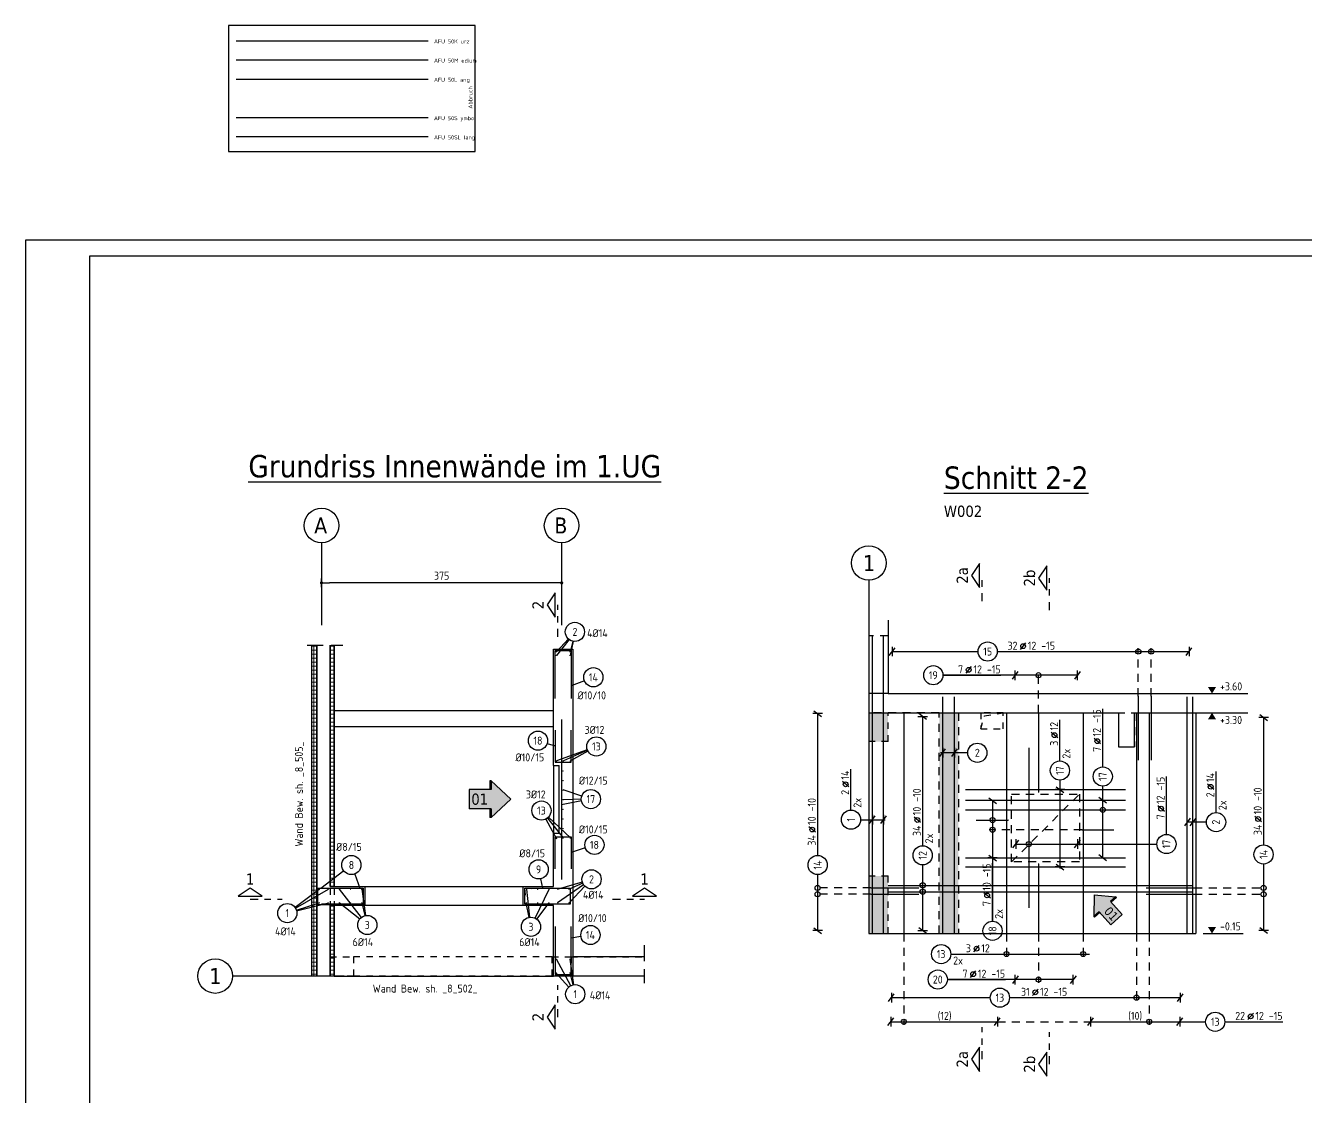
# Model space of a CAD drawing. Extents: x 6 to 107, y -33 to 42.
# Drawn here: x 6 to 26, y 17.71 to 34.46 of the extents above; entities that cross this region are included whole.
import ezdxf
from ezdxf.enums import TextEntityAlignment as Align

# ---------------------------------------------------------------- set-up
doc = ezdxf.new("R2010")
doc.units = 0
doc.header["$LTSCALE"] = 0.5
for name, pattern in [('AUSGEZOGEN', [1000.01, 1000, 0.01]), ('DASHDOTSMALL', [1.05, 0.5, -0.25, 0.05, -0.25]), ('DASHED', [0.75, 0.5, -0.25]), ('DOT', [0.175, 0.05, -0.125]), ('HIDDEN', [0.375, 0.25, -0.125]), ('HIDDEN2', [0.187, 0.125, -0.062]), ('PUNKT', [0.175, 0.05, -0.125]), ('STRICHPUNKT2', [0.55, 0.25, -0.125, 0.05, -0.125]), ('VERDECKT', [0.375, 0.25, -0.125])]:
    doc.linetypes.add(name, pattern=pattern)
for name, color, linetype in [('ACHSEN', 7, 'Continuous'), ('AFU', 7, 'Continuous'), ('BETON', 7, 'Continuous'), ('Brüstung EG', 7, 'Continuous'), ('DRUEBER', 7, 'Continuous'), ('grau_hell', 7, 'Continuous'), ('grau_mittel', 7, 'Continuous'), ('HILFE', 7, 'Continuous'), ('INDEX', 7, 'Continuous'), ('koten', 7, 'Continuous'), ('MASSE', 7, 'Continuous'), ('OBJEKT', 7, 'Continuous'), ('RAHMEN', 7, 'Continuous'), ('RND', 7, 'Continuous'), ('RND-1', 7, 'Continuous'), ('SCHNITTE', 7, 'Continuous'), ('SFP_Achsen', 7, 'Continuous'), ('TEXT', 7, 'Continuous'), ('VERDECKT', 7, 'Continuous'), ('WBZ', 7, 'Continuous'), ('WD', 7, 'Continuous')]:
    doc.layers.add(name, color=color, linetype=linetype)
doc.layers.add('NOPLOT', color=7, linetype='Continuous', plot=False)
doc.layers.add('zila_01_rb_02_stb-fertig_05_schraff', color=144, linetype='Continuous', lineweight=9)
doc.styles.add('helv', font='tahoma.ttf')
doc.styles.add('txt', font='isocp.shx')
doc.linetypes.add('ABBRUCH', pattern='A,0.15,-0.15,["x",Standard,S=0.07,R=0,X=-0.1,Y=-0.0238],-0.005', length=0.305)
doc.linetypes.add('AFU_50K', pattern='A,0.15,["/",Standard,S=0.2,R=0,X=-0.01,Y=-0.1],0.07,["/",Standard,S=0.2,R=0,X=-0.01,Y=-0.1],0.15', length=0.37)
doc.linetypes.add('AFU_50L', pattern='A,0.75,["/",Standard,S=0.2,R=0,X=-0.01,Y=-0.1],0.07,["/",Standard,S=0.2,R=0,X=-0.01,Y=-0.1],0.75', length=1.57)
doc.linetypes.add('AFU_50M', pattern='A,0.45,["/",Standard,S=0.2,R=0,X=-0.01,Y=-0.1],0.07,["/",Standard,S=0.2,R=0,X=-0.01,Y=-0.1],0.45', length=0.97)
doc.linetypes.add('AFU_50S', pattern='A,0,-0.15,["/",Standard,S=0.2,R=0,X=-0.01,Y=-0.1],0,-0.07,["/",Standard,S=0.2,R=0,X=-0.01,Y=-0.1],-0.15', length=0.37)
doc.linetypes.add('AFU_50SL', pattern='A,0,-0.75,["/",Standard,S=0.2,R=0,X=-0.01,Y=-0.1],0,-0.07,["/",Standard,S=0.2,R=0,X=-0.01,Y=-0.1],-0.75', length=1.57)
doc.dimstyles.new('DOT_I', dxfattribs={"dimscale": 0.5, "dimtxt": 0.25, "dimasz": 0.25, "dimexe": 0.1, "dimexo": 0.3, "dimgap": 0.1, "dimtad": 1, "dimdec": 3, "dimzin": 3, "dimtxsty": 'txt', "dimblk": 'DOT', "dimblk1": 'DOT', "dimblk2": 'DOT', "dimsah": 1, "dimcen": 0.1, "dimse1": 1, "dimse2": 1, "dimazin": 0, "dimtfac": 1, "dimtdec": 4, "dimtix": 1, "dimtmove": 2, "dimatfit": 3, "dimfxl": 0, "dimtvp": 1, "dimtolj": 1, "dimtzin": 0, "dimarcsym": 0})

# ---------------------------------------------------------------- blocks, each defined once
blk = doc.blocks.new('SCHN-2')
at = {"layer": 'SCHNITTE', "color": 6, "linetype": 'Continuous'}
blk.add_lwpolyline([(0.378, 0.088), (0, 0.34), (-0.378, 0.088)], close=True, dxfattribs=at)
at = {"layer": 'SCHNITTE', "color": 1, "linetype": 'DASHDOTSMALL', "style": 'helv'}
blk.add_attdef('SCHN-2', text='', height=0.35, dxfattribs=at).set_placement((0, 0.45), align=Align.CENTER)
blk = doc.blocks.new('okrd_o')
at = {"layer": 'koten', "color": 7, "linetype": 'Continuous'}
blk.add_solid([(-0.125, 0.202), (0.125, 0.202), (0, 0)], dxfattribs=at)
at = {"layer": 'koten', "style": 'txt'}
blk.add_attdef('OKRD', (0.25, 0.1), '', height=0.25, dxfattribs=at)
blk = doc.blocks.new('okrd_u')
at = {"layer": 'koten', "color": 7, "linetype": 'Continuous'}
blk.add_solid([(-0.125, -0.202), (0.125, -0.202), (0, 0)], dxfattribs=at)
at = {"layer": 'koten', "style": 'txt'}
blk.add_attdef('OKRD', (0.25, -0.35), '', height=0.25, dxfattribs=at)
blk = doc.blocks.new('RND_LEI')
at = {"layer": 'RND', "color": 7, "linetype": 'Continuous'}
blk.add_line((1.022, 0.066), (1.19, 0.27), dxfattribs=at)
for centre, radius in [((0, 0), 0.3), ((1.106, 0.168), 0.075)]:
    blk.add_circle(centre, radius, dxfattribs=at)
at = {"layer": 'RND', "color": 7, "linetype": 'Continuous', "style": 'txt'}
blk.add_attdef('POSL', text='', height=0.25, dxfattribs=at).set_placement((0, 0), align=Align.MIDDLE)
blk.add_attdef('ANZ', text='', height=0.25, dxfattribs=at).set_placement((0.931, 0.057), align=Align.RIGHT)
for tag, p in [('DUM', (1.253, 0.057)), ('ABSTD', (1.674, 0.057)), ('POSTXT', (0.374, -0.327))]:
    blk.add_attdef(tag, p, '', height=0.25, dxfattribs=at)
blk = doc.blocks.new('lei_gre')
at = {"layer": 'RND', "color": 7, "linetype": 'Continuous'}
for p, q in [((-0.09, -0.12), (0.09, 0.12)), ((0, 0.15), (0, -0.15))]:
    blk.add_line(p, q, dxfattribs=at)
blk = doc.blocks.new('DOT')
at = {"layer": 'MASSE', "color": 7, "linetype": 'Continuous'}
for p, q in [((0, 0), (-1, 0)), ((0, 0.54), (0, -0.54))]:
    blk.add_line(p, q, dxfattribs=at)
at = {"layer": 'MASSE', "color": 7, "linetype": 'Continuous', "const_width": 0.2}
blk.add_lwpolyline([(-0.1, 0, 1), (0.1, 0, 1)], format="xyb", close=True, dxfattribs=at)
blk = doc.blocks.new('*D16')
at = {"layer": 'Defpoints', "color": 0, "linetype": 'AUSGEZOGEN', "lineweight": 25, "transparency": 16777216}
for p in [(10.623, 25.753), (10.623, 25.753), (14.373, 25.753)]:
    blk.add_point(p, dxfattribs=at)
at = {"layer": 'MASSE', "color": 0, "linetype": 'AUSGEZOGEN', "lineweight": -2, "transparency": 16777216}
blk.add_line((14.248, 25.753), (10.748, 25.753), dxfattribs=at)
at = {"layer": 'MASSE', "color": 0, "linetype": 'AUSGEZOGEN', "lineweight": -2, "transparency": 16777216, "xscale": 0.125, "yscale": 0.125, "zscale": 0.125, "rotation": 180}
blk.add_blockref('DOT', (10.623, 25.753), dxfattribs=at)
at = {"layer": 'MASSE', "color": 0, "linetype": 'AUSGEZOGEN', "lineweight": -2, "transparency": 16777216, "xscale": 0.125, "yscale": 0.125, "zscale": 0.125}
blk.add_blockref('DOT', (14.373, 25.753), dxfattribs=at)
at = {"layer": 'MASSE', "color": 0, "linetype": 'AUSGEZOGEN', "lineweight": 25, "transparency": 16777216, "insert": (12.498, 25.865), "char_height": 0.125, "attachment_point": 5, "style": 'txt'}
blk.add_mtext('\\A1;375', dxfattribs=at)
blk = doc.blocks.new('RND_HIN')
at = {"layer": 'RND', "color": 7, "linetype": 'Continuous'}
blk.add_circle((0, 0), 0.3, dxfattribs=at)
at = {"layer": 'RND', "color": 7, "linetype": 'Continuous', "style": 'txt'}
blk.add_attdef('POSI', text='', height=0.25, dxfattribs=at).set_placement((0, 0), align=Align.MIDDLE)
blk = doc.blocks.new('hin_ind5')
at = {"layer": 'grau_hell', "linetype": 'AUSGEZOGEN'}
h = blk.add_hatch(color=9, dxfattribs=at)
h.dxf.hatch_style = 2
h.paths.add_polyline_path([(0, 0), (0.619, -0.577), (0.619, -0.3), (1.306, -0.3), (1.306, 0.3), (0.619, 0.3), (0.619, 0.577)])
h.paths.add_polyline_path([(0.34, -0.274), (1.311, -0.274), (1.311, 0.274), (0.34, 0.274)], flags=9)
at = {"layer": 'OBJEKT', "linetype": 'AUSGEZOGEN'}
for points in [[(0.619, 0.3), (0.66, 0.3), (0.66, 0.577), (0.619, 0.577)], [(0.619, -0.577), (0.66, -0.577), (0.66, -0.3), (0.619, -0.3)]]:
    blk.add_hatch(color=1, dxfattribs=at).paths.add_polyline_path(points)
at = {"layer": 'OBJEKT', "color": 1, "linetype": 'AUSGEZOGEN'}
for p, q in [((0, 0), (0.619, 0.577)), ((0.619, 0.577), (0.619, 0.3)), ((0.619, 0.577), (0.66, 0.577)), ((0.66, 0.577), (0.66, 0.3)), ((0, 0), (0.619, -0.577)), ((0.619, 0.3), (1.306, 0.3)), ((1.306, 0.3), (1.306, -0.3)), ((0.619, -0.3), (0.619, -0.577)), ((0.619, -0.3), (1.306, -0.3)), ((0.66, -0.3), (0.66, -0.577))]:
    blk.add_line(p, q, dxfattribs=at)
at = {"layer": 'OBJEKT', "color": 7, "linetype": 'AUSGEZOGEN'}
blk.add_line((0.619, -0.577), (0.66, -0.577), dxfattribs=at)
at = {"layer": 'INDEX', "color": 1, "linetype": 'Continuous', "style": 'helv'}
blk.add_attdef('INDEX', text='', height=0.35, rotation=360, dxfattribs=at).set_placement((1.259, 0), align=Align.MIDDLE_RIGHT)
blk = doc.blocks.new('DINA1')
at = {"layer": 'RAHMEN'}
for p, q in [((0, 59.4), (0, 0)), ((84.1, 59.4), (0, 59.4))]:
    blk.add_line(p, q, dxfattribs=at)
at = {"layer": 'RAHMEN', "color": 5}
for p, q in [((2, 58.9), (2, 0.5)), ((83.6, 58.9), (2, 58.9))]:
    blk.add_line(p, q, dxfattribs=at)

msp = doc.modelspace()

# ---------------------------------------------------------------- hatches: boundary and pattern name
at = {"layer": 'grau_mittel', "lineweight": 25}
h = msp.add_hatch(color=61, dxfattribs=at)
h.paths.add_polyline_path([(19.47, 23.7231), (19.17, 23.7231), (19.17, 23.2731), (19.47, 23.2731)])
h.paths.add_polyline_path([(19.17, 21.1731), (19.17, 20.2731), (19.47, 20.2731), (19.47, 21.1731)])
msp.add_hatch(color=61, dxfattribs=at).paths.add_polyline_path([(20.27, 20.2731), (20.57, 20.2731), (20.57, 23.7231), (20.27, 23.7231)])
at = {"layer": 'zila_01_rb_02_stb-fertig_05_schraff', "linetype": 'AUSGEZOGEN'}
h = msp.add_hatch(dxfattribs=at)
h.set_pattern_fill('ANSI37', color=171, scale=0.5, angle=-45)
h.set_pattern_definition([(0, (-68.06227, 380.765844), (1e-17, 0.0625), []), (90, (-68.06227, 380.765844), (-0.0625, 2e-17), [])])
h.paths.add_polyline_path([(10.8227, 20.7093), (10.7577, 20.7093), (10.7577, 19.6093), (10.8227, 19.6093)])
h.paths.add_polyline_path([(10.8227, 24.7796), (10.7577, 24.7796), (10.7577, 21.0093), (10.8227, 21.0093)])
h.paths.add_polyline_path([(10.5477, 24.7796), (10.4727, 24.7796), (10.4727, 19.6093), (10.5477, 19.6093)])

# ---------------------------------------------------------------- linework, layer by layer
at = {"layer": 'ACHSEN', "color": 140, "linetype": 'AUSGEZOGEN'}
for p, q in [((10.6227, 26.3786), (10.6227, 25.0947)), ((14.3727, 26.3786), (14.3727, 25.0947)), ((19.17, 25.7932), (19.17, 23.9944)), ((10.9767, 19.6093), (9.2324, 19.6093))]:
    msp.add_line(p, q, dxfattribs=at)
at = {"layer": 'AFU', "color": 8, "linetype": 'AFU_50K'}
for p, q in [((12.2878, 34.2205), (9.2878, 34.2205)), ((19.47, 24.0231), (19.17, 24.0231))]:
    msp.add_line(p, q, dxfattribs=at)
at = {"layer": 'AFU', "color": 8, "linetype": 'AFU_50M'}
msp.add_line((12.2878, 33.9205), (9.2878, 33.9205), dxfattribs=at)
at = {"layer": 'AFU', "color": 8, "linetype": 'AFU_50L'}
for p, q in [((12.2878, 33.6205), (9.2878, 33.6205)), ((19.17, 23.7231), (23.07, 23.7231)), ((23.32, 23.7231), (24.28, 23.7231)), ((19.17, 20.2731), (24.28, 20.2731))]:
    msp.add_line(p, q, dxfattribs=at)
at = {"layer": 'AFU', "color": 8, "linetype": 'AFU_50S'}
msp.add_line((12.2878, 33.0205), (9.2878, 33.0205), dxfattribs=at)
at = {"layer": 'AFU', "color": 8, "linetype": 'AFU_50SL'}
msp.add_line((12.2878, 32.7205), (9.2878, 32.7205), dxfattribs=at)
at = {"layer": 'AFU', "color": 8, "linetype": 'AFU_50K', "lineweight": 25}
for p, q in [((23.07, 23.7231), (23.07, 23.1931)), ((23.32, 23.1931), (23.32, 23.7231)), ((23.07, 23.1931), (23.32, 23.1931))]:
    msp.add_line(p, q, dxfattribs=at)
at = {"layer": 'AFU', "color": 8, "linetype": 'ABBRUCH'}
msp.add_lwpolyline([(9.1692, 32.4944), (13.0238, 32.4944), (13.0238, 34.4612), (9.1692, 34.4612)], close=True, dxfattribs=at)
at = {"layer": 'BETON', "color": 6, "linetype": 'AUSGEZOGEN'}
for p, q in [((19.17, 25.1698), (19.17, 20.2731)), ((19.47, 25.1698), (19.47, 24.0231)), ((10.5477, 24.7796), (10.5477, 19.6093)), ((10.7577, 21.0093), (10.7577, 24.7796)), ((19.47, 24.0231), (25.088, 24.0231)), ((24.28, 23.7231), (24.28, 20.2731)), ((24.28, 23.7231), (25.088, 23.7231)), ((10.8227, 21.0093), (10.7577, 21.0093)), ((10.7577, 19.6093), (10.7577, 20.7093)), ((10.7577, 20.7093), (10.8227, 20.7093))]:
    msp.add_line(p, q, dxfattribs=at)
at = {"layer": 'BETON', "color": 6, "linetype": 'AUSGEZOGEN', "lineweight": -2}
for p, q in [((10.4727, 19.6093), (10.4727, 24.7796)), ((10.5477, 19.6093), (10.5477, 24.7796)), ((10.7577, 24.7796), (10.7577, 21.0093)), ((10.8227, 24.7796), (10.8227, 21.0093)), ((14.2477, 24.7193), (14.5477, 24.7193)), ((14.2477, 22.8993), (14.2477, 24.7193)), ((14.5477, 24.7193), (14.5477, 19.6093)), ((14.2477, 22.8993), (14.3327, 22.8993)), ((14.3327, 21.8393), (14.3327, 22.8993)), ((14.2477, 21.0093), (14.2477, 21.8393)), ((14.2477, 21.8393), (14.3327, 21.8393)), ((10.7577, 21.0093), (11.2977, 21.0093)), ((11.2977, 21.0093), (11.2977, 20.7093)), ((13.7727, 20.7093), (13.7727, 21.0093)), ((13.7727, 21.0093), (14.2477, 21.0093)), ((11.2977, 20.7093), (10.7577, 20.7093)), ((10.7577, 20.7093), (10.7577, 19.6093)), ((10.8227, 20.7093), (10.8227, 19.6093)), ((14.2477, 20.7093), (13.7727, 20.7093)), ((14.2477, 19.6093), (14.2477, 20.7093)), ((10.5477, 19.6093), (10.4727, 19.6093)), ((10.7577, 19.6093), (10.5477, 19.6093)), ((10.8227, 19.6093), (10.7577, 19.6093)), ((14.5477, 19.6093), (14.2477, 19.6093))]:
    msp.add_line(p, q, dxfattribs=at)
at = {"layer": 'Brüstung EG', "color": 102, "linetype": 'DOT'}
for p, q in [((14.2227, 19.9093), (11.1227, 19.9093)), ((14.5227, 19.9093), (15.6639, 19.9093)), ((14.2227, 19.6093), (11.1227, 19.6093)), ((15.6639, 19.6093), (14.5227, 19.6093))]:
    msp.add_line(p, q, dxfattribs=at)
at = {"layer": 'DRUEBER', "color": 7, "linetype": 'PUNKT', "lineweight": -2}
for p, q in [((10.5477, 19.6093), (10.5477, 24.7796)), ((10.7577, 24.7796), (10.7577, 19.9093)), ((10.7577, 19.9093), (11.1227, 19.9093)), ((11.1227, 19.9093), (11.1227, 19.6093)), ((14.2227, 19.9093), (14.5227, 19.9093)), ((14.2227, 19.6093), (14.2227, 19.9093)), ((14.5227, 19.9093), (14.5227, 19.6093)), ((11.1227, 19.6093), (10.5477, 19.6093)), ((14.5227, 19.6093), (14.2227, 19.6093))]:
    msp.add_line(p, q, dxfattribs=at)
at = {"layer": 'DRUEBER', "color": 7, "linetype": 'PUNKT'}
for p, q in [((19.47, 23.7231), (24.28, 23.7231)), ((19.47, 23.2731), (19.47, 23.7231)), ((19.47, 20.2731), (19.47, 21.1731))]:
    msp.add_line(p, q, dxfattribs=at)
at = {"layer": 'DRUEBER', "color": 7, "linetype": 'DOT'}
for p, q in [((19.47, 23.2731), (19.17, 23.2731)), ((19.17, 21.1731), (19.47, 21.1731))]:
    msp.add_line(p, q, dxfattribs=at)
at = {"layer": 'DRUEBER', "color": 7, "linetype": 'PUNKT', "lineweight": -2}
for points in [[(10.5477, 19.6093), (10.4727, 19.6093), (10.4727, 24.7796)], [(10.8227, 24.7796), (10.8227, 19.9093)]]:
    msp.add_lwpolyline(points, dxfattribs=at)
at = {"layer": 'HILFE', "color": 102, "linetype": 'DASHED'}
for p, q in [((10.3998, 24.7796), (10.9542, 24.7796)), ((15.6639, 20.0941), (15.6639, 19.5))]:
    msp.add_line(p, q, dxfattribs=at)
at = {"layer": 'HILFE', "color": 102, "linetype": 'AUSGEZOGEN', "lineweight": 25}
msp.add_line((24.3914, 20.2731), (25.0144, 20.2731), dxfattribs=at)
at = {"layer": 'NOPLOT', "color": 191, "linetype": 'Continuous', "lineweight": 25}
for points in [[(20.68, 22.3566), (23.18, 22.3566)], [(20.68, 21.4566), (23.18, 21.4566)]]:
    msp.add_lwpolyline(points, dxfattribs=at)
at = {"layer": 'OBJEKT', "color": 7, "linetype": 'AUSGEZOGEN'}
for p, q in [((10.8227, 23.7593), (14.2477, 23.7593)), ((10.8227, 23.5093), (14.2477, 23.5093)), ((11.2977, 21.0093), (13.7727, 21.0093)), ((13.7727, 20.7093), (11.2977, 20.7093)), ((15.6639, 19.9093), (14.5477, 19.9093)), ((10.8227, 19.6093), (14.2477, 19.6093)), ((15.6639, 19.6093), (14.5477, 19.6093))]:
    msp.add_line(p, q, dxfattribs=at)
at = {"layer": 'OBJEKT', "color": 7, "linetype": 'AUSGEZOGEN', "lineweight": 25}
msp.add_line((14.2477, 22.8993), (14.2477, 21.8393), dxfattribs=at)
at = {"layer": 'RND', "color": 102, "linetype": 'AUSGEZOGEN', "lineweight": 25}
for p, q in [((14.4785, 24.8767), (14.2944, 24.6761)), ((14.4879, 24.8688), (14.2944, 24.6196)), ((14.5453, 24.8413), (14.5061, 24.6761)), ((14.5503, 24.8402), (14.5061, 24.6196)), ((14.7287, 24.2235), (14.5227, 24.1432)), ((14.1465, 23.245), (14.2727, 23.2074)), ((14.774, 23.1455), (14.2921, 22.9706)), ((14.7775, 23.1366), (14.4024, 22.9727)), ((14.7841, 23.1233), (14.5113, 22.9706)), ((20.7149, 23.0981), (20.2893, 23.0981)), ((22.1547, 22.6707), (22.1547, 21.2922)), ((14.6869, 22.4219), (14.3967, 22.5184)), ((14.6821, 22.3453), (14.3727, 22.2836)), ((14.6793, 22.3711), (14.3996, 22.3646)), ((14.128, 22.063), (14.2935, 21.7558)), ((14.1509, 22.0782), (14.3985, 21.7704)), ((14.1662, 22.0924), (14.5094, 21.7704)), ((19.0417, 22.0526), (19.4262, 22.0526)), ((24.4435, 22.0141), (24.1292, 22.0141)), ((14.7426, 21.612), (14.5227, 21.5394)), ((10.9699, 21.2529), (10.6109, 20.9788)), ((11.1413, 21.2033), (11.2225, 20.9843)), ((14.0433, 21.1289), (14.0763, 20.9843)), ((14.7159, 21.0353), (14.3074, 20.7533)), ((14.6956, 21.0778), (14.3174, 20.9656)), ((14.7023, 21.0597), (14.4902, 20.9656)), ((14.736, 21.0118), (14.4902, 20.7533)), ((10.2086, 20.683), (10.5834, 20.9656)), ((10.2186, 20.6679), (10.7326, 20.9656)), ((11.2458, 20.526), (10.9058, 20.9656)), ((11.3158, 20.5558), (11.2557, 20.9656)), ((13.8771, 20.5282), (13.8287, 20.9656)), ((13.9591, 20.514), (14.1786, 20.9656)), ((10.2315, 20.639), (10.5834, 20.7533)), ((10.2343, 20.629), (10.7326, 20.7533)), ((11.2194, 20.4998), (10.8958, 20.7533)), ((11.303, 20.5533), (11.2557, 20.7533)), ((13.8641, 20.5262), (13.8187, 20.7533)), ((13.9845, 20.4984), (14.1786, 20.7533)), ((14.6746, 20.2252), (14.5227, 20.1988)), ((14.5147, 19.458), (14.2944, 19.8709)), ((14.5637, 19.4741), (14.5061, 19.8709)), ((20.45, 19.9524), (22.6163, 19.9524)), ((14.4847, 19.437), (14.2844, 19.6586)), ((14.5506, 19.4716), (14.5061, 19.6586))]:
    msp.add_line(p, q, dxfattribs=at)
at = {"layer": 'RND', "color": 7, "linetype": 'AUSGEZOGEN', "lineweight": 25}
for p, q in [((19.5342, 24.6802), (20.8766, 24.6802)), ((21.1766, 24.6802), (24.1721, 24.6802)), ((21.4533, 24.3102), (20.3272, 24.3102)), ((20.3272, 24.3102), (21.2334, 24.3102)), ((22.4277, 24.3102), (21.4533, 24.3102)), ((18.3704, 23.7103), (18.3704, 21.4949)), ((20.0114, 21.6451), (20.0114, 23.6644)), ((22.1547, 22.9707), (22.1547, 23.6107)), ((22.8238, 22.8767), (22.8238, 23.7829)), ((25.3352, 23.6489), (25.3352, 21.6594)), ((18.8917, 22.2026), (18.8917, 22.8426)), ((24.5935, 22.1641), (24.5935, 22.8041)), ((23.8185, 21.8218), (23.8185, 22.728)), ((22.8238, 22.3566), (22.8238, 22.5767)), ((21.1022, 22.3503), (21.1022, 21.4545)), ((22.8238, 21.4566), (22.8238, 22.3566)), ((21.4662, 21.6718), (22.4286, 21.6718)), ((22.4286, 21.6718), (23.6685, 21.6718)), ((21.1022, 21.4545), (21.1022, 20.4662)), ((20.0114, 20.3192), (20.0114, 21.3451)), ((21.1022, 20.4662), (21.1022, 21.3724)), ((25.3352, 21.3594), (25.3352, 20.3217)), ((18.3704, 21.1949), (18.3704, 20.3186)), ((20.45, 19.9524), (21.09, 19.9524)), ((21.4578, 19.5545), (20.3969, 19.5545)), ((20.3969, 19.5545), (21.3031, 19.5545)), ((22.3616, 19.5545), (21.4578, 19.5545)), ((19.522, 19.2716), (21.0675, 19.2716)), ((21.3675, 19.2716), (24.0339, 19.2716)), ((19.5143, 18.895), (21.1783, 18.895)), ((22.6343, 18.895), (24.0272, 18.895)), ((24.0272, 18.895), (24.4305, 18.895)), ((24.7305, 18.895), (25.6368, 18.895))]:
    msp.add_line(p, q, dxfattribs=at)
at = {"layer": 'RND', "color": 102, "linetype": 'VERDECKT', "lineweight": 25}
for p, q in [((23.3794, 23.9807), (23.3794, 24.7302)), ((23.5794, 23.9807), (23.5794, 24.7302)), ((21.8202, 23.7231), (21.8202, 24.3602)), ((22.498, 21.896), (21.0522, 21.896)), ((19.2024, 20.9866), (18.3204, 20.9866)), ((19.2024, 20.8866), (18.3204, 20.8866)), ((24.2539, 20.9866), (25.3852, 20.9866)), ((24.2539, 20.8866), (25.3852, 20.8866)), ((19.717, 20.2731), (19.717, 18.845)), ((21.3205, 20.2731), (21.3205, 19.9024)), ((21.8202, 20.2731), (21.8202, 19.5045)), ((22.5177, 20.2731), (22.5177, 19.9024)), ((23.3491, 20.2731), (23.3491, 19.2216)), ((23.5491, 20.2731), (23.5491, 18.845))]:
    msp.add_line(p, q, dxfattribs=at)
at = {"layer": 'RND', "color": 7, "linetype": 'VERDECKT', "lineweight": 25}
msp.add_line((21.1783, 18.895), (22.6343, 18.895), dxfattribs=at)
at = {"layer": 'RND', "color": 1, "linetype": 'AUSGEZOGEN'}
for points in [[(19.2266, 20.2731), (19.2266, 24.9231)], [(19.4006, 20.2731), (19.4006, 24.9231)], [(20.3241, 20.2731), (20.3241, 23.9731)], [(20.5108, 20.2731), (20.5108, 23.9731)], [(23.3794, 23.9807), (23.3794, 22.9807)], [(23.5794, 23.9807), (23.5794, 22.9807)]]:
    msp.add_lwpolyline(points, dxfattribs=at)
at = {"layer": 'RND', "color": 1, "linetype": 'AUSGEZOGEN', "lineweight": 25}
for points in [[(14.2727, 23.9443), (14.2727, 24.6943), (14.5227, 24.6943), (14.5227, 23.9443)], [(24.1446, 20.2731), (24.1446, 23.9731)], [(24.23, 20.2731), (24.23, 23.9731)], [(14.3727, 23.6193), (14.3727, 21.1193)], [(19.717, 23.7231), (19.717, 20.2731)], [(21.3205, 23.7231), (21.3205, 20.2731)], [(21.8202, 23.7231), (21.8202, 22.4833)], [(22.5177, 23.7231), (22.5177, 20.2731)], [(23.3491, 23.7231), (23.3491, 20.2731)], [(23.5491, 23.7231), (23.5491, 20.2731)], [(14.2727, 23.4519), (14.2727, 22.9519), (14.5227, 22.9519), (14.5227, 23.4519)], [(21.6702, 23.1731), (21.6702, 20.6731)], [(20.68, 22.5219), (23.18, 22.5219)], [(20.68, 22.2066), (23.18, 22.2066)], [(20.8457, 22.046), (21.3457, 22.046)], [(22.498, 21.896), (22.998, 21.896)], [(14.2727, 21.2867), (14.2727, 21.7867), (14.5227, 21.7867), (14.5227, 21.2867)], [(20.68, 21.3149), (23.18, 21.3149)], [(21.8202, 21.3626), (21.8202, 20.2731)], [(19.47, 21.0266), (24.22, 21.0266)], [(11.2124, 20.9788), (10.5624, 20.9788), (10.5624, 20.7288), (11.2124, 20.7288)], [(10.6227, 20.9843), (11.2727, 20.9843), (11.2727, 20.7343), (10.6227, 20.7343)], [(19.2024, 20.9866), (19.9524, 20.9866)], [(19.2024, 20.8866), (19.9524, 20.8866)], [(19.47, 20.9266), (24.22, 20.9266)], [(23.5039, 20.9866), (24.2539, 20.9866)], [(23.5039, 20.8866), (24.2539, 20.8866)], [(14.2727, 20.3843), (14.2727, 19.6343), (14.5227, 19.6343), (14.5227, 20.3843)]]:
    msp.add_lwpolyline(points, dxfattribs=at)
at = {"layer": 'RND', "color": 7, "linetype": 'AUSGEZOGEN', "lineweight": 25, "const_width": 0.01}
for points in [[(14.2844, 24.6761, 1), (14.2944, 24.6761, 1)], [(14.2844, 24.6196, 1), (14.2944, 24.6196, 1)], [(14.4961, 24.6761, 1), (14.5061, 24.6761, 1)], [(14.4961, 24.6196, 1), (14.5061, 24.6196, 1)], [(23.3744, 23.9807, 1), (23.3844, 23.9807, 1)], [(23.5744, 23.9807, 1), (23.5844, 23.9807, 1)], [(14.289, 22.9683, 1), (14.299, 22.9683, 1)], [(14.3896, 22.9683, 1), (14.3996, 22.9683, 1)], [(14.3896, 22.8138, 1), (14.3996, 22.8138, 1)], [(14.5027, 22.9683, 1), (14.5127, 22.9683, 1)], [(14.3896, 22.6638, 1), (14.3996, 22.6638, 1)], [(14.3896, 22.5138, 1), (14.3996, 22.5138, 1)], [(21.8152, 22.4833, 1), (21.8252, 22.4833, 1)], [(14.3896, 22.3638, 1), (14.3996, 22.3638, 1)], [(14.3896, 22.2138, 1), (14.3996, 22.2138, 1)], [(14.3896, 22.0638, 1), (14.3996, 22.0638, 1)], [(21.3407, 22.046, 1), (21.3507, 22.046, 1)], [(14.3896, 21.9138, 1), (14.3996, 21.9138, 1)], [(22.493, 21.896, 1), (22.503, 21.896, 1)], [(14.289, 21.7638, 1), (14.299, 21.7638, 1)], [(14.3896, 21.7638, 1), (14.3996, 21.7638, 1)], [(14.5027, 21.7638, 1), (14.5127, 21.7638, 1)], [(21.8152, 21.3626, 1), (21.8252, 21.3626, 1)], [(10.5834, 20.9656, 1), (10.5934, 20.9656, 1)], [(10.7226, 20.9656, 1), (10.7326, 20.9656, 1)], [(10.8958, 20.9656, 1), (10.9058, 20.9656, 1)], [(11.0707, 20.9656, 1), (11.0807, 20.9656, 1)], [(11.2457, 20.9656, 1), (11.2557, 20.9656, 1)], [(13.8187, 20.9656, 1), (13.8287, 20.9656, 1)], [(13.9937, 20.9656, 1), (14.0037, 20.9656, 1)], [(14.1686, 20.9656, 1), (14.1786, 20.9656, 1)], [(14.3074, 20.9656, 1), (14.3174, 20.9656, 1)], [(14.4802, 20.9656, 1), (14.4902, 20.9656, 1)], [(19.1974, 20.9866, 1), (19.2074, 20.9866, 1)], [(19.1974, 20.8866, 1), (19.2074, 20.8866, 1)], [(24.2489, 20.9866, 1), (24.2589, 20.9866, 1)], [(24.2489, 20.8866, 1), (24.2589, 20.8866, 1)], [(10.5834, 20.7533, 1), (10.5934, 20.7533, 1)], [(10.7226, 20.7533, 1), (10.7326, 20.7533, 1)], [(10.8958, 20.7533, 1), (10.9058, 20.7533, 1)], [(11.0707, 20.7533, 1), (11.0807, 20.7533, 1)], [(11.2457, 20.7533, 1), (11.2557, 20.7533, 1)], [(13.8187, 20.7533, 1), (13.8287, 20.7533, 1)], [(13.9937, 20.7533, 1), (14.0037, 20.7533, 1)], [(14.1686, 20.7533, 1), (14.1786, 20.7533, 1)], [(14.3074, 20.7533, 1), (14.3174, 20.7533, 1)], [(14.4802, 20.7533, 1), (14.4902, 20.7533, 1)], [(14.2844, 19.8709, 1), (14.2944, 19.8709, 1)], [(14.4961, 19.8709, 1), (14.5061, 19.8709, 1)], [(14.2844, 19.6586, 1), (14.2944, 19.6586, 1)], [(14.4961, 19.6586, 1), (14.5061, 19.6586, 1)]]:
    msp.add_lwpolyline(points, format="xyb", close=True, dxfattribs=at)
at = {"layer": 'RND', "color": 7, "linetype": 'AUSGEZOGEN', "lineweight": 25}
for centre in [(23.3794, 24.6802), (23.5794, 24.6802), (21.8202, 24.3102), (22.8238, 22.2066), (21.1022, 22.046), (21.1022, 21.896), (21.6702, 21.6718), (18.3704, 20.9866), (20.0114, 21.0266), (25.3352, 20.9866), (18.3704, 20.8866), (20.0114, 20.9266), (25.3352, 20.8866), (21.3205, 19.9524), (22.5177, 19.9524), (21.8202, 19.5545), (23.3491, 19.2716), (19.717, 18.895), (23.5491, 18.895)]:
    msp.add_circle(centre, 0.04, dxfattribs=at)
at = {"layer": 'RND-1', "color": 1, "linetype": 'AUSGEZOGEN', "lineweight": 25}
msp.add_lwpolyline([(13.8072, 20.8747), (13.7977, 20.9843), (14.5077, 20.9843), (14.5077, 20.7343), (13.7977, 20.7343), (13.7977, 20.9843), (13.9072, 20.9747)], dxfattribs=at)
at = {"layer": 'SCHNITTE', "color": 6, "linetype": 'STRICHPUNKT2', "lineweight": 25}
for p, q in [((20.9419, 25.4687), (20.9419, 25.8687)), ((21.9924, 25.3284), (21.9924, 25.8284)), ((20.9419, 18.3088), (20.9419, 18.8088)), ((21.9924, 18.2324), (21.9924, 18.7324))]:
    msp.add_line(p, q, dxfattribs=at)
at = {"layer": 'SCHNITTE', "color": 6, "linetype": 'STRICHPUNKT2'}
for p, q in [((14.3156, 24.9073), (14.3156, 25.4073)), ((9.5083, 20.8117), (10.0083, 20.8117)), ((15.1675, 20.8117), (15.6675, 20.8117)), ((14.3156, 18.9687), (14.3156, 19.4687))]:
    msp.add_line(p, q, dxfattribs=at)
at = {"layer": 'SFP_Achsen', "color": 7, "linetype": 'AUSGEZOGEN'}
for centre in [(10.6227, 26.6491), (14.3727, 26.6491), (19.17, 26.0637), (8.9619, 19.6093)]:
    msp.add_circle(centre, 0.2705, dxfattribs=at)
at = {"layer": 'VERDECKT', "color": 7, "linetype": 'HIDDEN'}
for p, q in [((19.47, 24.9231), (19.17, 24.9231)), ((20.27, 23.7231), (19.17, 23.7231)), ((20.57, 23.7231), (23.07, 23.7231)), ((23.32, 23.7231), (24.28, 23.7231)), ((23.07, 23.1931), (23.32, 23.1931))]:
    msp.add_line(p, q, dxfattribs=at)
at = {"layer": 'VERDECKT', "color": 7, "linetype": 'VERDECKT', "lineweight": -2}
for p, q in [((20.27, 20.2731), (20.27, 23.7231)), ((20.57, 23.7231), (20.57, 20.2731)), ((23.07, 23.7231), (23.07, 23.1931)), ((23.32, 23.7231), (23.32, 23.1931))]:
    msp.add_line(p, q, dxfattribs=at)
at = {"layer": 'WBZ', "color": 102, "linetype": 'HIDDEN2'}
for p, q in [((20.92, 23.4731), (20.9788, 23.6754)), ((20.9788, 23.6754), (21.27, 23.7231))]:
    msp.add_line(p, q, dxfattribs=at)
msp.add_lwpolyline([(20.92, 23.7231), (20.92, 23.4731), (21.27, 23.4731), (21.27, 23.7231)], close=True, dxfattribs=at)
at = {"layer": 'WD', "color": 7, "linetype": 'VERDECKT', "lineweight": 25}
msp.add_line((21.4, 21.3931), (22.46, 22.4531), dxfattribs=at)
at = {"layer": 'WD', "color": 7, "linetype": 'VERDECKT', "lineweight": -2}
msp.add_lwpolyline([(22.46, 22.4531), (22.46, 21.3931), (21.4, 21.3931), (21.4, 22.4531)], close=True, dxfattribs=at)

# ---------------------------------------------------------------- block references
at = {"layer": 'koten', "color": 7, "linetype": 'DASHED', "xscale": 0.5, "yscale": 0.5, "zscale": 0.5}
for p, values in [((24.5302, 24.0231), {'OKRD': '+3.60'}), ((24.5302, 20.2731), {'OKRD': '-0.15'})]:
    msp.add_blockref('okrd_o', p, dxfattribs=at).add_auto_attribs(values)
at = {"layer": 'koten', "color": 7, "linetype": 'AUSGEZOGEN', "xscale": 0.5, "yscale": 0.5, "zscale": 0.5}
msp.add_blockref('okrd_u', (24.5302, 23.7231), dxfattribs=at).add_auto_attribs({'OKRD': '+3.30'})
at = {"layer": 'NOPLOT', "color": 191, "linetype": 'AUSGEZOGEN', "lineweight": 25}
ref = msp.add_blockref('hin_ind5', (13.5818, 22.3731), dxfattribs=dict(at, xscale=-0.5, yscale=0.5, zscale=0.5))
ref.add_attrib('INDEX', '01', dxfattribs={"layer": 'INDEX', "color": 1, "linetype": 'Continuous', "height": 0.175, "style": 'helv'}).set_placement((13.2246, 22.3731), align=Align.MIDDLE_RIGHT)
at = {"layer": 'NOPLOT', "color": 191, "linetype": 'AUSGEZOGEN', "lineweight": 25, "xscale": 0.4, "yscale": 0.4, "zscale": 0.4, "rotation": 312.0602212836235}
msp.add_blockref('hin_ind5', (22.6894, 20.8784), dxfattribs=at).add_auto_attribs({'INDEX': '01'})
at = {"layer": 'RAHMEN', "color": 7, "linetype": 'AUSGEZOGEN', "lineweight": 25, "xscale": 0.5, "yscale": 0.5, "zscale": 0.5}
msp.add_blockref('DINA1', (6.0012, 1.4073), dxfattribs=at)
at = {"layer": 'RND', "color": 7, "linetype": 'AUSGEZOGEN', "lineweight": 25, "xscale": 0.5, "yscale": 0.5, "zscale": 0.5}
for name, p, values in [('RND_HIN', (14.5799, 24.9872), {'POSI': '2'}), ('RND_LEI', (21.0266, 24.6802), {'POSL': '15', 'DUM': '12', 'ANZ': '32', 'ABSTD': '-15'}), ('RND_HIN', (14.8685, 24.278), {'POSI': '14'}), ('RND_LEI', (20.1772, 24.3102), {'POSL': '19', 'DUM': '12', 'ANZ': '7', 'ABSTD': '-15'}), ('RND_HIN', (14.0027, 23.2878), {'POSI': '18'}), ('RND_HIN', (14.915, 23.1966), {'POSI': '13'}), ('RND_HIN', (20.8649, 23.0981), {'POSI': '2'}), ('RND_HIN', (14.8293, 22.3746), {'POSI': '17'}), ('RND_HIN', (14.0568, 22.195), {'POSI': '13'}), ('RND_HIN', (14.8851, 21.6591), {'POSI': '18'}), ('RND_HIN', (11.0892, 21.344), {'POSI': '8'}), ('RND_HIN', (14.013, 21.2758), {'POSI': '9'}), ('RND_HIN', (14.8394, 21.1205), {'POSI': '2'}), ('RND_HIN', (10.0888, 20.5927), {'POSI': '1'}), ('RND_HIN', (11.3375, 20.4074), {'POSI': '3'}), ('RND_HIN', (13.8935, 20.3791), {'POSI': '3'}), ('RND_HIN', (14.8224, 20.251), {'POSI': '14'}), ('RND_LEI', (20.3, 19.9524), {'POSL': '13', 'DUM': '12', 'ANZ': '3', 'POSTXT': '2x'}), ('RND_LEI', (20.2469, 19.5545), {'POSL': '20', 'DUM': '12', 'ANZ': '7', 'ABSTD': '-15'}), ('RND_HIN', (14.5853, 19.3257), {'POSI': '1'}), ('RND_LEI', (21.2175, 19.2716), {'POSL': '13', 'DUM': '12', 'ANZ': '31', 'ABSTD': '-15'}), ('RND_LEI', (24.5805, 18.895), {'POSL': '13', 'DUM': '12', 'ANZ': '22', 'ABSTD': '-15'})]:
    msp.add_blockref(name, p, dxfattribs=at).add_auto_attribs(values)
for p in [(19.5342, 24.6802), (24.1721, 24.6802), (20.3241, 23.0981), (20.5108, 23.0981), (21.4662, 21.6718), (22.4286, 21.6718), (19.522, 19.2716), (24.0339, 19.2716), (19.5143, 18.895), (21.1783, 18.895), (22.6343, 18.895), (24.0272, 18.895)]:
    msp.add_blockref('lei_gre', p, dxfattribs=at)
for p, rotation in [((21.4533, 24.3102), 180), ((22.4277, 24.3102), 180), ((18.3704, 23.7103), 270), ((20.0114, 23.6644), 90), ((25.3352, 23.6489), 270), ((21.1022, 22.3503), 270), ((22.8238, 22.3566), 90), ((21.1022, 21.4545), 270), ((22.8238, 21.4566), 90), ((18.3704, 20.3186), 270), ((20.0114, 20.3192), 90), ((25.3352, 20.3217), 270), ((21.4578, 19.5545), 180), ((22.3616, 19.5545), 180)]:
    msp.add_blockref('lei_gre', p, dxfattribs=dict(at, rotation=rotation))
at = {"layer": 'RND', "color": 7, "linetype": 'AUSGEZOGEN', "lineweight": 25, "xscale": 0.5, "yscale": 0.5, "zscale": 0.5, "rotation": 90}
for p, values in [((22.8238, 22.7267), {'POSL': '17', 'DUM': '12', 'ANZ': '7', 'ABSTD': '-15'}), ((22.1547, 22.8207), {'POSL': '17', 'DUM': '12', 'ANZ': '3', 'POSTXT': '2x'}), ((18.8917, 22.0526), {'POSL': '1', 'DUM': '14', 'ANZ': '2', 'POSTXT': '2x'}), ((23.8185, 21.6718), {'POSL': '17', 'DUM': '12', 'ANZ': '7', 'ABSTD': '-15'}), ((24.5935, 22.0141), {'POSL': '2', 'DUM': '14', 'ANZ': '2', 'POSTXT': '2x'}), ((20.0114, 21.4951), {'POSL': '12', 'DUM': '10', 'ANZ': '34', 'ABSTD': '-10', 'POSTXT': '2x'}), ((25.3352, 21.5094), {'POSL': '14', 'DUM': '10', 'ANZ': '34', 'ABSTD': '-10'}), ((18.3704, 21.3449), {'POSL': '14', 'DUM': '10', 'ANZ': '34', 'ABSTD': '-10'}), ((21.1022, 20.3162), {'POSL': '18', 'DUM': '10', 'ANZ': '7', 'ABSTD': '-15', 'POSTXT': '2x'})]:
    msp.add_blockref('RND_LEI', p, dxfattribs=at).add_auto_attribs(values)
at = {"layer": 'RND', "color": 102, "linetype": 'AUSGEZOGEN', "lineweight": 25, "xscale": 0.5, "yscale": 0.5, "zscale": 0.5}
for p, rotation in [((22.1547, 22.5219), 270), ((24.1446, 22.0141), 180), ((24.23, 22.0141), 180), ((22.1547, 21.3149), 270)]:
    msp.add_blockref('lei_gre', p, dxfattribs=dict(at, rotation=rotation))
for p in [(19.2266, 22.0526), (19.4006, 22.0526)]:
    msp.add_blockref('lei_gre', p, dxfattribs=at)
at = {"layer": 'SCHNITTE', "color": 6, "linetype": 'STRICHPUNKT2', "lineweight": 25, "xscale": 0.5, "yscale": 0.5, "zscale": 0.5, "rotation": 90}
for p, values in [((20.9419, 25.8687), {'SCHN-2': '2a'}), ((21.9924, 25.8284), {'SCHN-2': '2b'}), ((20.9419, 18.3088), {'SCHN-2': '2a'}), ((21.9924, 18.2324), {'SCHN-2': '2b'})]:
    msp.add_blockref('SCHN-2', p, dxfattribs=at).add_auto_attribs(values)
at = {"layer": 'SCHNITTE', "color": 6, "linetype": 'STRICHPUNKT2', "xscale": 0.5, "yscale": 0.5, "zscale": 0.5, "rotation": 90}
for p in [(14.3156, 25.4073), (14.3156, 18.9687)]:
    msp.add_blockref('SCHN-2', p, dxfattribs=at).add_auto_attribs({'SCHN-2': '2'})
at = {"layer": 'SCHNITTE', "color": 6, "linetype": 'STRICHPUNKT2', "xscale": 0.5, "yscale": 0.5, "zscale": 0.5}
for p in [(9.5083, 20.8117), (15.6675, 20.8117)]:
    msp.add_blockref('SCHN-2', p, dxfattribs=at).add_auto_attribs({'SCHN-2': '1'})

# ---------------------------------------------------------------- texts
at = {"layer": 'AFU', "color": 8, "linetype": 'AFU_50K', "style": 'txt'}
msp.add_text('AFU 50K urz', height=0.0625, dxfattribs=at).set_placement((12.379, 34.1829))
at = {"layer": 'AFU', "color": 8, "linetype": 'AFU_50M', "style": 'txt'}
msp.add_text('AFU 50M edium', height=0.0625, dxfattribs=at).set_placement((12.379, 33.8829))
at = {"layer": 'AFU', "color": 8, "linetype": 'AFU_50L', "style": 'txt'}
msp.add_text('AFU 50L ang', height=0.0625, dxfattribs=at).set_placement((12.379, 33.5829))
at = {"layer": 'AFU', "color": 8, "linetype": 'ABBRUCH', "style": 'txt'}
msp.add_text('Abbruch', height=0.0625, rotation=90, dxfattribs=at).set_placement((12.9785, 33.1638))
at = {"layer": 'AFU', "color": 8, "linetype": 'AFU_50S', "style": 'txt'}
msp.add_text('AFU 50S ymbol', height=0.0625, dxfattribs=at).set_placement((12.379, 32.9829))
at = {"layer": 'AFU', "color": 8, "linetype": 'AFU_50SL', "style": 'txt'}
msp.add_text('AFU 50SL lang', height=0.0625, dxfattribs=at).set_placement((12.379, 32.6829))
at = {"layer": 'RND', "color": 7, "linetype": 'AUSGEZOGEN', "lineweight": 25, "style": 'txt'}
for s, p in [('(12)', (20.3541, 18.9875)), ('(10)', (23.3308, 18.9875))]:
    msp.add_text(s, height=0.125, dxfattribs=at).set_placement(p, align=Align.MIDDLE)
at = {"layer": 'SFP_Achsen', "color": 6, "linetype": 'AUSGEZOGEN', "style": 'helv'}
for s, p in [('A', (10.5086, 26.5247)), ('B', (14.2586, 26.5247)), ('1', (19.0794, 25.9374)), ('1', (8.8713, 19.4831))]:
    msp.add_text(s, height=0.25, dxfattribs=at).set_placement(p)
at = {"layer": 'TEXT', "color": 5, "linetype": 'AUSGEZOGEN', "style": 'helv'}
for s, p in [('%%UGrundriss Innenwände im 1.UG%%U ', (9.4794, 27.4015)), ('%%uSchnitt 2-2', (20.3431, 27.2222))]:
    msp.add_text(s, height=0.35, dxfattribs=at).set_placement(p)
at = {"layer": 'TEXT', "color": 1, "linetype": 'AUSGEZOGEN', "style": 'helv'}
msp.add_text('W002', height=0.175, dxfattribs=at).set_placement((20.3431, 26.7847))
at = {"layer": 'TEXT', "color": 7, "linetype": 'AUSGEZOGEN', "lineweight": 25, "style": 'txt'}
for s, p in [('4%%C14', (14.7702, 24.9048)), ('%%C10/10', (14.6216, 23.9326)), ('3%%C12', (14.7304, 23.3934)), ('%%C10/15', (13.6514, 22.964)), ('%%C12/15', (14.6419, 22.6009)), ('3%%C12', (13.8147, 22.3844)), ('%%C10/15', (14.6419, 21.8378)), ('%%C8/15', (10.8498, 21.5647)), ('%%C8/15', (13.712, 21.4643)), ('4%%C14', (14.7055, 20.8156)), ('%%C10/10', (14.6304, 20.4517)), ('4%%C14', (9.8976, 20.2448)), ('6%%C14', (11.1085, 20.0767)), ('6%%C14', (13.7102, 20.0767)), ('4%%C14', (14.8121, 19.2456))]:
    msp.add_text(s, height=0.125, dxfattribs=at).set_placement(p)
at = {"layer": 'TEXT', "color": 7, "linetype": 'AUSGEZOGEN', "style": 'txt'}
msp.add_text('Wand Bew. sh. _8_505_', height=0.125, rotation=90, dxfattribs=at).set_placement((10.3326, 21.6321))
msp.add_text('Wand Bew. sh. _8_502_', height=0.125, dxfattribs=at).set_placement((11.4225, 19.351))

# ---------------------------------------------------------------- dimensions: what is measured, and where the dimension line sits
at = {"layer": 'MASSE', "color": 7, "linetype": 'AUSGEZOGEN', "lineweight": 25}
dim = msp.add_linear_dim(base=(10.6227, 25.7528), p1=(14.3727, 25.7528), p2=(10.6227, 25.7528), dimstyle='DOT_I', override={"dimdec": 0, "dimlfac": 100}, dxfattribs=at)
dim.commit()
dim.dimension.update_dxf_attribs({"geometry": '*D16', "text_midpoint": (12.4977, 25.8653)})

doc.saveas('drawing.dxf')
